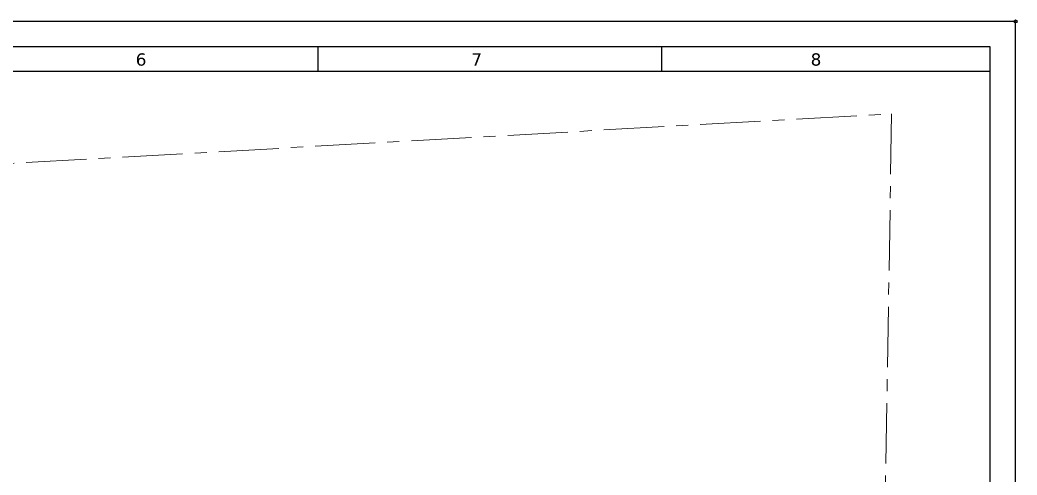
# Model space of a CAD drawing. Extents: x 1878645 to 3043969, y -1160829 to -603973.
# Drawn here: x 2130046 to 2161555, y -719784 to -705411 of the extents above; entities that cross this region are included whole.
import ezdxf

# ---------------------------------------------------------------- set-up
doc = ezdxf.new("R2010")
doc.units = 0
doc.header["$LTSCALE"] = 100
doc.linetypes.add('Center', pattern=[50.8, 31.75, -6.35, 6.35, -6.35])
doc.layers.add('A-SITE-BDRY', color=6, linetype='Center', lineweight=70)
doc.styles.get("Standard").update_dxf_attribs({"font": 'verdana.ttf'})

msp = doc.modelspace()

# ---------------------------------------------------------------- linework, layer by layer
at = {"color": 35}
for p, q in [((2161508.29237, -705457.73015), (2073573.9923, -705457.73015)), ((2161508.29237, -769362.02932), (2161508.29237, -705457.73015))]:
    msp.add_line(p, q, dxfattribs=at)
for p, q in [((2160702.1246, -706263.89792), (2074349.15362, -706263.89792)), ((2139462.70445, -706263.89792), (2139462.70445, -707039.05924)), ((2150314.96292, -706263.89792), (2150314.96292, -707039.05924)), ((2160702.1246, -768586.868), (2160702.1246, -706263.89792)), ((2160702.1246, -707039.05924), (2075124.31494, -707039.05924))]:
    msp.add_line(p, q)
msp.add_circle((2161508.29237, -705457.73015), 46.50968)
at = {"layer": 'A-SITE-BDRY', "lineweight": 5, "ltscale": 0.6}
msp.add_lwpolyline([(2088922.65551, -724269.28638), (2093724.9074, -711979.00195), (2157592.15637, -708372.61271), (2157391.32321, -720403.06903)], dxfattribs=at)

# ---------------------------------------------------------------- texts
for s, p in [('6', (2133704.20013, -706853.6137)), ('7', (2144309.4155, -706853.6137)), ('8', (2155032.46664, -706853.6137))]:
    msp.add_text(s, height=387.58066).set_placement(p)

doc.saveas('drawing.dxf')
